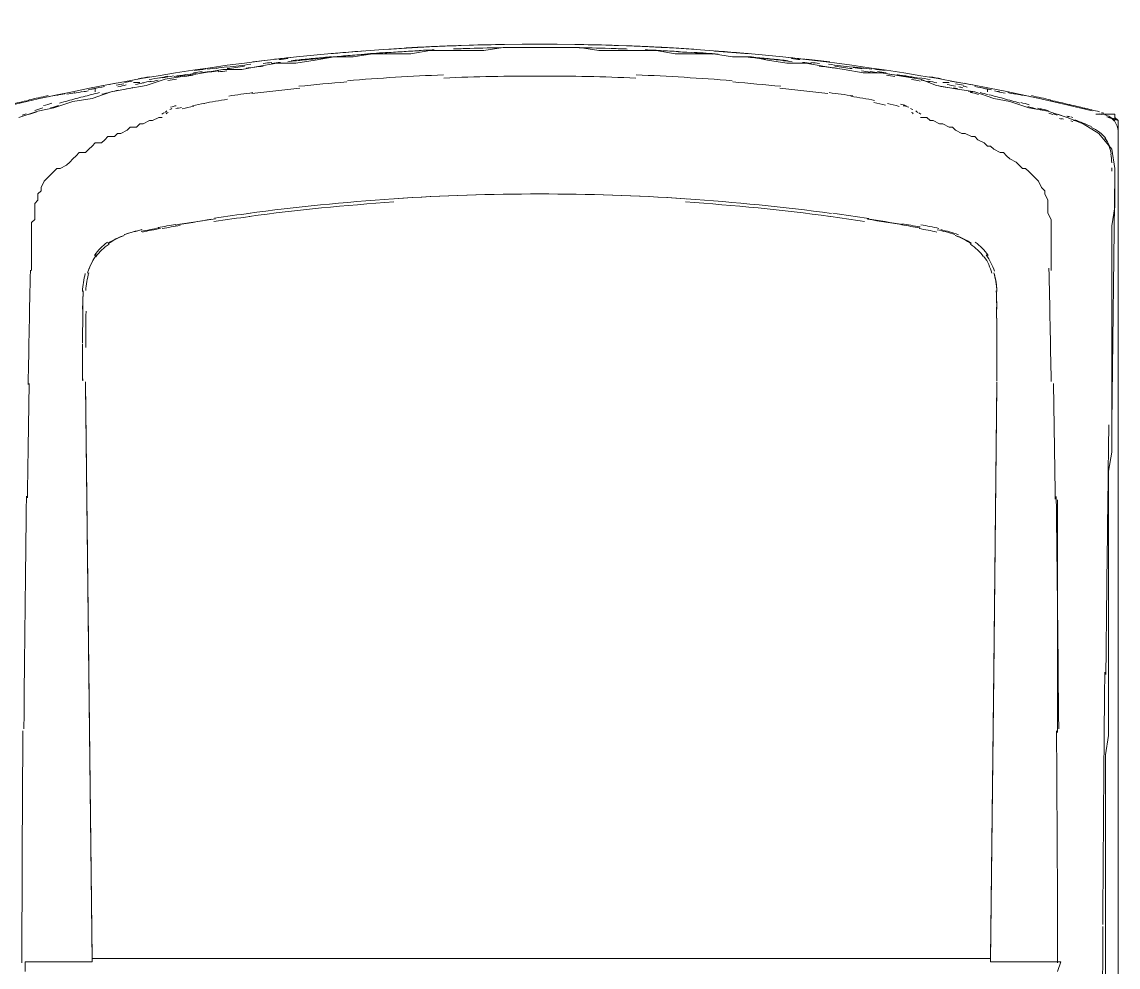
# Model space of a CAD drawing. Header units: metres. Extents: x 349703 to 349913, y 9282546 to 9282694.
# Drawn here: x 349720.435 to 349721.063, y 9282646.034 to 9282646.576 of the extents above; entities that cross this region are included whole.
import ezdxf

# ---------------------------------------------------------------- set-up
doc = ezdxf.new("R2010")
doc.units = ezdxf.units.M
doc.header["$LTSCALE"] = 0.25
doc.layers.add('ARQ-FONDO', color=253, linetype='CONTINUOUS', lineweight=9)

# ---------------------------------------------------------------- blocks, each defined once
blk = doc.blocks.new('LAVADORA')
at = {"layer": 'ARQ-FONDO', "linetype": 'Continuous', "lineweight": -2}
for p, q in [((3916.0005, 1596.85856), (3916.00598, 1596.85856)), ((3916.50676, 1596.81835), (3916.50493, 1596.81835)), ((3916.51042, 1596.79459), (3916.51042, 1596.79642)), ((3916.51042, 1596.79276), (3916.51042, 1596.79459)), ((3916.51042, 1596.33036), (3916.51042, 1596.33219)), ((3916.51042, 1596.32853), (3916.51042, 1596.33036)), ((3916.50493, 1596.3066), (3916.50676, 1596.3066)), ((3916.13757, 1596.26639), (3916.27099, 1596.26639)), ((3916.48849, 1596.25542), (3916.48849, 1596.25725)), ((3916.49214, 1596.24446), (3916.49214, 1596.23349)), ((3916.31486, 1596.23532), (3916.45741, 1596.23349)), ((3916.48849, 1596.23166), (3916.49031, 1596.23715)), ((3916.49214, 1596.23349), (3916.48849, 1596.23349)), ((3915.84514, 1596.23166), (3916.45376, 1596.23166)), ((3915.8488, 1596.23166), (3916.48117, 1596.23166)), ((3916.45376, 1596.23166), (3916.48849, 1596.23166)), ((3916.45376, 1596.23166), (3916.48849, 1596.23166)), ((3916.48117, 1596.23166), (3916.48117, 1596.23166))]:
    blk.add_line(p, q, dxfattribs=at)
for points in [[(3916.48849, 1596.23166), (3915.84514, 1596.23166)], [(3915.99501, 1596.23897), (3916.00598, 1596.23897), (3916.01694, 1596.23897), (3916.02791, 1596.23897), (3916.03888, 1596.23897), (3916.04984, 1596.23897), (3916.05898, 1596.23897), (3916.06995, 1596.23897), (3916.08091, 1596.23897), (3916.09188, 1596.23897), (3916.10285, 1596.23897), (3916.11381, 1596.23897), (3916.12478, 1596.23897), (3916.13574, 1596.23715), (3916.14671, 1596.23715), (3916.15768, 1596.23715), (3916.16864, 1596.23715), (3916.17961, 1596.23715), (3916.19057, 1596.23715), (3916.20154, 1596.23715), (3916.21251, 1596.23715), (3916.22347, 1596.23715), (3916.23444, 1596.23715), (3916.24358, 1596.23715), (3916.25454, 1596.23715), (3916.26551, 1596.23715), (3916.27647, 1596.23715), (3916.28744, 1596.23715), (3916.29841, 1596.23532), (3916.30937, 1596.23532), (3916.32034, 1596.23532), (3916.33131, 1596.23532), (3916.34227, 1596.23532), (3916.35324, 1596.23532), (3916.3642, 1596.23532), (3916.37517, 1596.23532), (3916.38614, 1596.23532), (3916.3971, 1596.23532), (3916.40807, 1596.23532), (3916.41903, 1596.23532), (3916.42817, 1596.23532), (3916.43914, 1596.23349), (3916.4501, 1596.23349), (3916.46107, 1596.23349), (3916.47204, 1596.23532), (3916.48117, 1596.24263), (3916.48666, 1596.25177), (3916.49031, 1596.26091), (3916.49397, 1596.27187), (3916.4958, 1596.28284), (3916.49945, 1596.2938), (3916.50128, 1596.30294), (3916.50493, 1596.31391), (3916.50676, 1596.32488), (3916.50859, 1596.33584), (3916.51225, 1596.34498), (3916.51407, 1596.35595), (3916.5159, 1596.36691), (3916.5159, 1596.37788), (3916.51773, 1596.38884), (3916.51956, 1596.39981), (3916.52138, 1596.41078), (3916.52138, 1596.42174), (3916.52321, 1596.43271), (3916.52504, 1596.44185), (3916.52504, 1596.45281), (3916.52687, 1596.46378), (3916.52687, 1596.47474), (3916.52687, 1596.48571), (3916.52869, 1596.49668), (3916.52869, 1596.50764), (3916.52869, 1596.51861), (3916.52869, 1596.52957), (3916.53052, 1596.54054), (3916.53052, 1596.55151), (3916.53052, 1596.56247), (3916.53052, 1596.57344), (3916.53052, 1596.58441), (3916.52869, 1596.59537), (3916.52869, 1596.60451), (3916.52869, 1596.61548), (3916.52869, 1596.62644), (3916.52687, 1596.63741), (3916.52687, 1596.64837), (3916.52687, 1596.65934), (3916.52504, 1596.67031), (3916.52504, 1596.68127), (3916.52321, 1596.69224), (3916.52138, 1596.7032), (3916.52138, 1596.71417), (3916.51956, 1596.72514), (3916.51773, 1596.73427), (3916.51773, 1596.74524), (3916.5159, 1596.75621), (3916.51407, 1596.76717), (3916.51225, 1596.77814), (3916.50859, 1596.7891), (3916.50676, 1596.80007), (3916.50493, 1596.80921), (3916.50128, 1596.82018), (3916.49945, 1596.83114), (3916.4958, 1596.84211), (3916.49397, 1596.85125), (3916.49031, 1596.86221)], [(3916.0005, 1596.26639), (3916.00598, 1596.26456), (3916.00598, 1596.30477), (3916.00781, 1596.30477), (3916.00781, 1596.82018), (3916.00598, 1596.82018), (3916.00598, 1596.85856), (3916.0005, 1596.85856)], [(3916.33679, 1596.82383), (3916.17047, 1596.822), (3916.00598, 1596.82018), (3916.00598, 1596.822), (3916.00598, 1596.82383), (3916.00598, 1596.82566), (3916.00598, 1596.82749), (3916.00598, 1596.82931), (3916.00598, 1596.83114), (3916.00598, 1596.83297), (3916.00598, 1596.8348), (3916.00598, 1596.83662), (3916.00598, 1596.84028), (3916.00598, 1596.84211), (3916.00598, 1596.84394), (3916.00598, 1596.84759), (3916.00598, 1596.84942), (3916.00598, 1596.85125), (3916.00598, 1596.8549), (3916.00598, 1596.85673), (3916.00598, 1596.85856)], [(3916.49031, 1596.77997), (3916.49031, 1596.78179), (3916.48849, 1596.78545), (3916.48849, 1596.78728), (3916.48666, 1596.79093), (3916.48666, 1596.79276), (3916.48483, 1596.79459), (3916.48483, 1596.79824), (3916.483, 1596.80007), (3916.48117, 1596.80373), (3916.48117, 1596.80555), (3916.47935, 1596.80738), (3916.47935, 1596.81104), (3916.47752, 1596.81286), (3916.47569, 1596.81469), (3916.47569, 1596.81835), (3916.47386, 1596.82018), (3916.47204, 1596.822), (3916.47021, 1596.82383), (3916.47021, 1596.82749), (3916.46838, 1596.82931), (3916.46655, 1596.83114), (3916.46473, 1596.83297), (3916.4629, 1596.8348), (3916.46107, 1596.83845), (3916.46107, 1596.84028), (3916.45924, 1596.84211), (3916.45741, 1596.84394), (3916.45559, 1596.84576), (3916.45376, 1596.84759), (3916.4501, 1596.84942), (3916.44828, 1596.84942), (3916.44645, 1596.85125), (3916.44279, 1596.85125), (3916.44097, 1596.85307), (3916.43731, 1596.85307), (3916.43548, 1596.85307), (3916.43183, 1596.85307), (3916.43, 1596.8549), (3916.42634, 1596.8549), (3916.42452, 1596.8549), (3916.42269, 1596.8549), (3916.41903, 1596.8549), (3916.41721, 1596.8549), (3916.41355, 1596.8549), (3916.41172, 1596.8549), (3916.40807, 1596.8549), (3916.40624, 1596.8549), (3916.40258, 1596.8549)], [(3916.40258, 1596.8549), (3916.40624, 1596.8549), (3916.40807, 1596.8549), (3916.41172, 1596.8549), (3916.41355, 1596.8549), (3916.41721, 1596.8549), (3916.41903, 1596.8549), (3916.42269, 1596.8549), (3916.42452, 1596.8549), (3916.42634, 1596.8549), (3916.43, 1596.8549), (3916.43183, 1596.85307), (3916.43548, 1596.85307), (3916.43731, 1596.85307), (3916.44097, 1596.85307), (3916.44279, 1596.85125), (3916.44645, 1596.85125), (3916.44828, 1596.84942), (3916.4501, 1596.84942), (3916.45376, 1596.84759), (3916.45559, 1596.84576), (3916.45741, 1596.84394), (3916.45924, 1596.84211), (3916.46107, 1596.84028), (3916.46107, 1596.83845), (3916.4629, 1596.8348), (3916.46473, 1596.83297), (3916.46655, 1596.83114), (3916.46838, 1596.82931), (3916.47021, 1596.82749), (3916.47021, 1596.82383), (3916.47204, 1596.822), (3916.47386, 1596.82018), (3916.47569, 1596.81835), (3916.47569, 1596.81469), (3916.47752, 1596.81286), (3916.47935, 1596.81104), (3916.47935, 1596.80738), (3916.48117, 1596.80555), (3916.48117, 1596.80373), (3916.483, 1596.80007), (3916.48483, 1596.79824), (3916.48483, 1596.79459), (3916.48666, 1596.79276), (3916.48666, 1596.79093), (3916.48849, 1596.78728), (3916.48849, 1596.78545), (3916.49031, 1596.78179), (3916.49031, 1596.77997)], [(3916.00781, 1596.82018), (3916.17412, 1596.822), (3916.33862, 1596.82383)], [(3916.51042, 1596.79276), (3916.51042, 1596.79459), (3916.51042, 1596.79642)], [(3916.52869, 1596.61182), (3916.52869, 1596.61548), (3916.52869, 1596.6173), (3916.52869, 1596.61913), (3916.52869, 1596.62096), (3916.52869, 1596.62279)], [(3916.00598, 1596.26456), (3916.0005, 1596.26639)], [(3916.52869, 1596.50216), (3916.52869, 1596.50399), (3916.52869, 1596.50582), (3916.52869, 1596.50764), (3916.52869, 1596.50947), (3916.52869, 1596.51313)], [(3916.49031, 1596.34498), (3916.49031, 1596.34132), (3916.48849, 1596.3395), (3916.48849, 1596.33767), (3916.48666, 1596.33401), (3916.48666, 1596.33219), (3916.48483, 1596.32853), (3916.48483, 1596.3267), (3916.483, 1596.32488), (3916.48117, 1596.32122), (3916.48117, 1596.31939), (3916.47935, 1596.31574), (3916.47935, 1596.31391), (3916.47752, 1596.31208), (3916.47569, 1596.30843), (3916.47386, 1596.3066), (3916.47386, 1596.30477), (3916.47204, 1596.30294), (3916.47021, 1596.29929), (3916.47021, 1596.29746), (3916.46838, 1596.29563), (3916.46655, 1596.2938), (3916.46473, 1596.29015), (3916.4629, 1596.28832), (3916.46107, 1596.28649), (3916.46107, 1596.28467), (3916.45924, 1596.28284), (3916.45741, 1596.28101), (3916.45559, 1596.27918), (3916.45376, 1596.27736), (3916.4501, 1596.27553), (3916.44828, 1596.2737), (3916.44645, 1596.2737), (3916.44279, 1596.27187), (3916.44097, 1596.27187), (3916.43731, 1596.27187), (3916.43548, 1596.27187), (3916.43183, 1596.27004), (3916.43, 1596.27004), (3916.42634, 1596.27004), (3916.42452, 1596.27004), (3916.42269, 1596.27004), (3916.41903, 1596.27004), (3916.41721, 1596.27004), (3916.41355, 1596.27004), (3916.41172, 1596.27004), (3916.40807, 1596.27004), (3916.40624, 1596.27004), (3916.40258, 1596.27004)], [(3916.40258, 1596.27004), (3916.40624, 1596.27004), (3916.40807, 1596.27004), (3916.41172, 1596.27004), (3916.41355, 1596.27004), (3916.41721, 1596.27004), (3916.41903, 1596.27004), (3916.42269, 1596.27004), (3916.42452, 1596.27004), (3916.42634, 1596.27004), (3916.43, 1596.27004), (3916.43183, 1596.27004), (3916.43548, 1596.27187), (3916.43731, 1596.27187), (3916.44097, 1596.27187), (3916.44279, 1596.27187), (3916.44645, 1596.2737), (3916.44828, 1596.2737), (3916.4501, 1596.27553), (3916.45376, 1596.27736), (3916.45559, 1596.27918), (3916.45741, 1596.28101), (3916.45924, 1596.28284), (3916.46107, 1596.28467), (3916.46107, 1596.28649), (3916.4629, 1596.28832), (3916.46473, 1596.29015), (3916.46655, 1596.2938), (3916.46838, 1596.29563), (3916.47021, 1596.29746), (3916.47021, 1596.29929), (3916.47204, 1596.30294), (3916.47386, 1596.30477), (3916.47386, 1596.3066), (3916.47569, 1596.30843), (3916.47752, 1596.31208), (3916.47935, 1596.31391), (3916.47935, 1596.31574), (3916.48117, 1596.31939), (3916.48117, 1596.32122), (3916.483, 1596.32488), (3916.48483, 1596.3267), (3916.48483, 1596.32853), (3916.48666, 1596.33219), (3916.48666, 1596.33401), (3916.48849, 1596.33767), (3916.48849, 1596.3395), (3916.49031, 1596.34132)], [(3916.51042, 1596.32853), (3916.51042, 1596.33036), (3916.51042, 1596.33219)], [(3916.33679, 1596.30112), (3916.17047, 1596.30294), (3916.00598, 1596.30477), (3916.00598, 1596.30294), (3916.00598, 1596.30112), (3916.00598, 1596.29929), (3916.00598, 1596.29746), (3916.00598, 1596.29563), (3916.00598, 1596.2938), (3916.00598, 1596.29198), (3916.00598, 1596.29015), (3916.00598, 1596.28832), (3916.00598, 1596.28467), (3916.00598, 1596.28284), (3916.00598, 1596.27918), (3916.00598, 1596.27736), (3916.00598, 1596.27553), (3916.00598, 1596.27187), (3916.00598, 1596.27004), (3916.00598, 1596.26822), (3916.00598, 1596.26639), (3916.00598, 1596.26456)], [(3916.00781, 1596.30477), (3916.17412, 1596.30294), (3916.33862, 1596.30112)], [(3916.49214, 1596.24446), (3916.49214, 1596.23349), (3916.49031, 1596.23349), (3916.48849, 1596.23166)], [(3915.84697, 1596.23166), (3915.8488, 1596.23166), (3916.48117, 1596.23166)]]:
    blk.add_lwpolyline(points, dxfattribs=at)
for points in [[(3916.4941, 1596.24656), (3916.54511, 1596.45474), (3916.5451, 1596.67216), (3916.49407, 1596.88034)], [(3916.50021, 1596.85622), (3916.49937, 1596.85994), (3916.49852, 1596.86367), (3916.49766, 1596.86739)], [(3916.50021, 1596.85622), (3916.49937, 1596.85994), (3916.49852, 1596.86367), (3916.49766, 1596.86739)], [(3916.13858, 1596.85977), (3916.09421, 1596.86015), (3916.04984, 1596.86035), (3916.00546, 1596.86038)], [(3916.13858, 1596.85977), (3916.09421, 1596.86015), (3916.04984, 1596.86035), (3916.00546, 1596.86038)], [(3916.273, 1596.85781), (3916.22854, 1596.85838), (3916.18408, 1596.85885), (3916.13962, 1596.85923)], [(3916.273, 1596.85781), (3916.22854, 1596.85838), (3916.18408, 1596.85885), (3916.13962, 1596.85923)], [(3916.33766, 1596.85624), (3916.31584, 1596.8566), (3916.29403, 1596.85693), (3916.27221, 1596.8572)], [(3916.33766, 1596.85624), (3916.31584, 1596.8566), (3916.29403, 1596.85693), (3916.27221, 1596.8572)], [(3916.40267, 1596.85553), (3916.38081, 1596.85601), (3916.35895, 1596.85643), (3916.33708, 1596.85679)], [(3916.40267, 1596.85553), (3916.38081, 1596.85601), (3916.35895, 1596.85643), (3916.33708, 1596.85679)], [(3916.49236, 1596.85791), (3916.49211, 1596.85867), (3916.49186, 1596.85943), (3916.49161, 1596.86019)], [(3916.49349, 1596.85187), (3916.493, 1596.85342), (3916.4925, 1596.85498), (3916.492, 1596.85652)], [(3916.50283, 1596.84539), (3916.50203, 1596.84907), (3916.50122, 1596.85275), (3916.50039, 1596.85642)], [(3916.50283, 1596.84539), (3916.50203, 1596.84907), (3916.50122, 1596.85275), (3916.50039, 1596.85642)], [(3916.49574, 1596.84839), (3916.49526, 1596.84993), (3916.49479, 1596.85147), (3916.4943, 1596.85301)], [(3916.49712, 1596.83939), (3916.49667, 1596.84095), (3916.49622, 1596.8425), (3916.49576, 1596.84405)], [(3916.49849, 1596.84329), (3916.49803, 1596.84484), (3916.49756, 1596.8464), (3916.49708, 1596.84795)], [(3916.50325, 1596.84033), (3916.50291, 1596.84191), (3916.50257, 1596.84348), (3916.50222, 1596.84506)], [(3916.50325, 1596.84033), (3916.50291, 1596.84191), (3916.50257, 1596.84348), (3916.50222, 1596.84506)], [(3916.50113, 1596.82941), (3916.50028, 1596.83254), (3916.49941, 1596.83566), (3916.49852, 1596.83877)], [(3916.50394, 1596.83581), (3916.50362, 1596.83733), (3916.5033, 1596.83884), (3916.50297, 1596.84035)], [(3916.50394, 1596.83581), (3916.50362, 1596.83733), (3916.5033, 1596.83884), (3916.50297, 1596.84035)], [(3916.50455, 1596.82997), (3916.50423, 1596.83151), (3916.50391, 1596.83305), (3916.50358, 1596.8346)], [(3916.50455, 1596.82997), (3916.50423, 1596.83151), (3916.50391, 1596.83305), (3916.50358, 1596.8346)], [(3916.50513, 1596.82587), (3916.50481, 1596.82738), (3916.5045, 1596.8289), (3916.50419, 1596.83042)], [(3916.50513, 1596.82587), (3916.50481, 1596.82738), (3916.5045, 1596.8289), (3916.50419, 1596.83042)], [(3916.35996, 1596.82565), (3916.35305, 1596.82567), (3916.34615, 1596.82564), (3916.33925, 1596.82554)], [(3916.36018, 1596.82564), (3916.3533, 1596.82568), (3916.34641, 1596.82565), (3916.33953, 1596.82556)], [(3916.38147, 1596.82538), (3916.3746, 1596.82551), (3916.36774, 1596.8256), (3916.36088, 1596.82563)], [(3916.39072, 1596.82523), (3916.38726, 1596.82541), (3916.3838, 1596.82553), (3916.38033, 1596.8256)], [(3916.39096, 1596.82525), (3916.38749, 1596.82538), (3916.38403, 1596.82548), (3916.38056, 1596.82554)], [(3916.4008, 1596.82404), (3916.39744, 1596.82497), (3916.39399, 1596.8255), (3916.39052, 1596.82563)], [(3916.50339, 1596.82066), (3916.50259, 1596.82379), (3916.50178, 1596.82692), (3916.50093, 1596.83004)], [(3916.50561, 1596.82242), (3916.5054, 1596.82345), (3916.50519, 1596.82448), (3916.50498, 1596.82551)], [(3916.50561, 1596.82242), (3916.5054, 1596.82345), (3916.50519, 1596.82448), (3916.50498, 1596.82551)], [(3916.37914, 1596.82359), (3916.3722, 1596.82372), (3916.36527, 1596.8238), (3916.35834, 1596.82382)], [(3916.4012, 1596.82194), (3916.3979, 1596.82298), (3916.39448, 1596.82359), (3916.39102, 1596.82377)], [(3916.41038, 1596.81839), (3916.40752, 1596.82031), (3916.40437, 1596.82176), (3916.40105, 1596.82268)], [(3916.41148, 1596.81761), (3916.40864, 1596.8197), (3916.40548, 1596.82131), (3916.40212, 1596.82236)], [(3916.4176, 1596.81044), (3916.41565, 1596.81335), (3916.41322, 1596.81589), (3916.4104, 1596.81797)], [(3916.4188, 1596.81134), (3916.41672, 1596.81422), (3916.41414, 1596.81671), (3916.41119, 1596.8187)], [(3916.50457, 1596.81593), (3916.50418, 1596.8175), (3916.50379, 1596.81908), (3916.50339, 1596.82066)], [(3916.50682, 1596.81915), (3916.5066, 1596.82025), (3916.50638, 1596.82135), (3916.50615, 1596.82245)], [(3916.50679, 1596.81928), (3916.50658, 1596.82034), (3916.50637, 1596.82139), (3916.50615, 1596.82245)], [(3916.50807, 1596.81303), (3916.50764, 1596.81523), (3916.5072, 1596.81744), (3916.50676, 1596.81964)], [(3916.50807, 1596.81303), (3916.50765, 1596.81514), (3916.50723, 1596.81726), (3916.50681, 1596.81938)], [(3916.50477, 1596.80991), (3916.50439, 1596.81149), (3916.50401, 1596.81307), (3916.50362, 1596.81464)], [(3916.50993, 1596.80689), (3916.50952, 1596.80906), (3916.5091, 1596.81122), (3916.50868, 1596.81338)], [(3916.50993, 1596.80689), (3916.50952, 1596.80906), (3916.5091, 1596.81122), (3916.50868, 1596.81338)], [(3916.42251, 1596.80181), (3916.42137, 1596.80505), (3916.41977, 1596.80811), (3916.41776, 1596.8109)], [(3916.42265, 1596.8017), (3916.42159, 1596.80494), (3916.42009, 1596.80802), (3916.41819, 1596.81085)], [(3916.50602, 1596.80493), (3916.50565, 1596.80652), (3916.50528, 1596.80811), (3916.5049, 1596.80969)], [(3916.50895, 1596.80051), (3916.50859, 1596.80211), (3916.50822, 1596.80372), (3916.50785, 1596.80532)], [(3916.50967, 1596.80194), (3916.5094, 1596.80341), (3916.50912, 1596.80489), (3916.50884, 1596.80636)], [(3916.50967, 1596.80194), (3916.5094, 1596.80341), (3916.50912, 1596.80489), (3916.50884, 1596.80636)], [(3916.42598, 1596.79155), (3916.42521, 1596.79498), (3916.42424, 1596.79836), (3916.42308, 1596.80167)], [(3916.42587, 1596.79141), (3916.42513, 1596.79483), (3916.42421, 1596.79822), (3916.42311, 1596.80155)], [(3916.50744, 1596.79673), (3916.5071, 1596.79832), (3916.50675, 1596.79991), (3916.50639, 1596.80151)], [(3916.51119, 1596.79718), (3916.51092, 1596.79864), (3916.51066, 1596.8001), (3916.51038, 1596.80155)], [(3916.51119, 1596.79718), (3916.51092, 1596.79864), (3916.51066, 1596.8001), (3916.51038, 1596.80155)], [(3916.51024, 1596.79048), (3916.50991, 1596.79209), (3916.50957, 1596.79369), (3916.50923, 1596.79528)], [(3916.5137, 1596.78714), (3916.51332, 1596.78932), (3916.51294, 1596.7915), (3916.51255, 1596.79368)], [(3916.5137, 1596.78714), (3916.51332, 1596.78932), (3916.51294, 1596.7915), (3916.51255, 1596.79368)], [(3916.42657, 1596.78097), (3916.42598, 1596.7844), (3916.42532, 1596.78781), (3916.42458, 1596.79121)], [(3916.42695, 1596.78173), (3916.42636, 1596.78516), (3916.42569, 1596.78857), (3916.42492, 1596.79197)], [(3916.51114, 1596.78645), (3916.51082, 1596.78804), (3916.5105, 1596.78963), (3916.51017, 1596.79123)], [(3916.51167, 1596.78218), (3916.51136, 1596.78381), (3916.51104, 1596.78544), (3916.51071, 1596.78707)], [(3916.51311, 1596.78092), (3916.51275, 1596.78309), (3916.51238, 1596.78525), (3916.51201, 1596.78741)], [(3916.51311, 1596.78092), (3916.51275, 1596.78309), (3916.51238, 1596.78525), (3916.51201, 1596.78741)], [(3916.42893, 1596.77212), (3916.42836, 1596.77552), (3916.42778, 1596.77892), (3916.42719, 1596.78232)], [(3916.49226, 1596.78007), (3916.49239, 1596.77966), (3916.49261, 1596.77928), (3916.49291, 1596.77897)], [(3916.49226, 1596.78007), (3916.49239, 1596.77966), (3916.49261, 1596.77928), (3916.49291, 1596.77897)], [(3916.51395, 1596.77666), (3916.51365, 1596.77828), (3916.51335, 1596.77989), (3916.51304, 1596.7815)], [(3916.42835, 1596.76968), (3916.42778, 1596.77308), (3916.42721, 1596.77647), (3916.42663, 1596.77987)], [(3916.49322, 1596.77657), (3916.49301, 1596.77696), (3916.49277, 1596.77733), (3916.49248, 1596.77767)], [(3916.49322, 1596.77657), (3916.49301, 1596.77696), (3916.49277, 1596.77733), (3916.49248, 1596.77767)], [(3916.49415, 1596.77723), (3916.49379, 1596.77767), (3916.49341, 1596.77809), (3916.49302, 1596.77849)], [(3916.49415, 1596.77723), (3916.49379, 1596.77767), (3916.49341, 1596.77809), (3916.49302, 1596.77849)], [(3916.49539, 1596.77431), (3916.49524, 1596.77475), (3916.49506, 1596.77518), (3916.49484, 1596.7756)], [(3916.49539, 1596.77431), (3916.49524, 1596.77475), (3916.49506, 1596.77518), (3916.49484, 1596.7756)], [(3916.49707, 1596.77184), (3916.49685, 1596.77294), (3916.49656, 1596.77403), (3916.49621, 1596.77509)], [(3916.49707, 1596.77184), (3916.49685, 1596.77294), (3916.49656, 1596.77403), (3916.49621, 1596.77509)], [(3916.51233, 1596.77175), (3916.51205, 1596.77337), (3916.51176, 1596.77499), (3916.51146, 1596.77661)], [(3916.5141, 1596.77346), (3916.51375, 1596.77564), (3916.51339, 1596.77782), (3916.51303, 1596.77999)], [(3916.5141, 1596.77346), (3916.51375, 1596.77564), (3916.51339, 1596.77782), (3916.51303, 1596.77999)], [(3916.4319, 1596.75162), (3916.43085, 1596.75854), (3916.42975, 1596.76546), (3916.42859, 1596.77237)], [(3916.43213, 1596.7494), (3916.4311, 1596.75627), (3916.43001, 1596.76314), (3916.42886, 1596.77)], [(3916.49672, 1596.76179), (3916.49624, 1596.76402), (3916.49573, 1596.76625), (3916.49517, 1596.76847)], [(3916.49672, 1596.76179), (3916.49624, 1596.76402), (3916.49573, 1596.76625), (3916.49517, 1596.76847)], [(3916.49539, 1596.77213), (3916.4956, 1596.77105), (3916.49584, 1596.76997), (3916.49611, 1596.7689)], [(3916.49539, 1596.77213), (3916.4956, 1596.77105), (3916.49584, 1596.76997), (3916.49611, 1596.7689)], [(3916.51454, 1596.76673), (3916.51426, 1596.76837), (3916.51398, 1596.77002), (3916.51369, 1596.77166)], [(3916.5149, 1596.76635), (3916.51455, 1596.76857), (3916.5142, 1596.77078), (3916.51385, 1596.773)], [(3916.51488, 1596.76646), (3916.51454, 1596.76864), (3916.5142, 1596.77082), (3916.51385, 1596.773)], [(3916.49839, 1596.75573), (3916.49796, 1596.75798), (3916.4975, 1596.76023), (3916.49702, 1596.76248)], [(3916.49839, 1596.75573), (3916.49796, 1596.75798), (3916.4975, 1596.76023), (3916.49702, 1596.76248)], [(3916.51456, 1596.76219), (3916.51429, 1596.76381), (3916.51402, 1596.76543), (3916.51375, 1596.76705)], [(3916.5157, 1596.76036), (3916.51537, 1596.76253), (3916.51504, 1596.7647), (3916.51471, 1596.76687)], [(3916.5157, 1596.76036), (3916.51538, 1596.76249), (3916.51505, 1596.76462), (3916.51472, 1596.76676)], [(3916.51674, 1596.7571), (3916.51648, 1596.75874), (3916.51622, 1596.76037), (3916.51595, 1596.76201)], [(3916.51813, 1596.75497), (3916.51781, 1596.75717), (3916.51749, 1596.75936), (3916.51717, 1596.76156)], [(3916.51813, 1596.75497), (3916.51781, 1596.75717), (3916.51749, 1596.75936), (3916.51717, 1596.76156)], [(3916.50072, 1596.74254), (3916.50002, 1596.74707), (3916.49923, 1596.75158), (3916.49836, 1596.75608)], [(3916.50072, 1596.74254), (3916.50002, 1596.74707), (3916.49923, 1596.75158), (3916.49836, 1596.75608)], [(3916.51673, 1596.75294), (3916.51648, 1596.75459), (3916.51622, 1596.75624), (3916.51596, 1596.75789)], [(3916.43353, 1596.72961), (3916.4326, 1596.73651), (3916.43162, 1596.7434), (3916.43058, 1596.75027)], [(3916.43544, 1596.72926), (3916.43451, 1596.73618), (3916.43353, 1596.74309), (3916.4325, 1596.74999)], [(3916.51707, 1596.74769), (3916.51683, 1596.74934), (3916.51659, 1596.751), (3916.51634, 1596.75265)], [(3916.51881, 1596.74781), (3916.51852, 1596.74985), (3916.51824, 1596.75188), (3916.51794, 1596.75392)], [(3916.51881, 1596.74781), (3916.51852, 1596.74985), (3916.51824, 1596.75188), (3916.51794, 1596.75392)], [(3916.5193, 1596.74289), (3916.51903, 1596.7449), (3916.51876, 1596.74691), (3916.51848, 1596.74893)], [(3916.5193, 1596.74289), (3916.51903, 1596.7449), (3916.51876, 1596.74691), (3916.51848, 1596.74893)], [(3916.51711, 1596.74286), (3916.51688, 1596.7445), (3916.51664, 1596.74614), (3916.5164, 1596.74779)], [(3916.51966, 1596.73274), (3916.51923, 1596.73604), (3916.51878, 1596.73934), (3916.51831, 1596.74264)], [(3916.52082, 1596.72906), (3916.52026, 1596.73359), (3916.51968, 1596.73811), (3916.51907, 1596.74263)], [(3916.52082, 1596.72906), (3916.52026, 1596.73359), (3916.51968, 1596.73811), (3916.51907, 1596.74263)], [(3916.50454, 1596.72801), (3916.50396, 1596.73258), (3916.50332, 1596.73713), (3916.50261, 1596.74168)], [(3916.50454, 1596.72801), (3916.50396, 1596.73258), (3916.50332, 1596.73713), (3916.50261, 1596.74168)], [(3916.44184, 1596.64705), (3916.44, 1596.67478), (3916.43724, 1596.70244), (3916.43358, 1596.72999)], [(3916.44364, 1596.64741), (3916.44178, 1596.6753), (3916.43899, 1596.70312), (3916.43528, 1596.73083)], [(3916.51978, 1596.72193), (3916.51938, 1596.72523), (3916.51896, 1596.72853), (3916.51853, 1596.73183)], [(3916.50711, 1596.70108), (3916.5062, 1596.71023), (3916.50516, 1596.71937), (3916.504, 1596.7285)], [(3916.50711, 1596.70108), (3916.5062, 1596.71023), (3916.50516, 1596.71937), (3916.504, 1596.7285)], [(3916.52374, 1596.71447), (3916.52323, 1596.71897), (3916.5227, 1596.72346), (3916.52215, 1596.72796)], [(3916.52374, 1596.71447), (3916.52323, 1596.71897), (3916.5227, 1596.72346), (3916.52215, 1596.72796)], [(3916.52187, 1596.71705), (3916.52167, 1596.7187), (3916.52147, 1596.72036), (3916.52127, 1596.72201)], [(3916.52191, 1596.71214), (3916.52172, 1596.71382), (3916.52152, 1596.71549), (3916.52132, 1596.71717)], [(3916.52404, 1596.70794), (3916.52386, 1596.70958), (3916.52367, 1596.71122), (3916.52349, 1596.71286)], [(3916.52469, 1596.70634), (3916.52436, 1596.70939), (3916.52403, 1596.71244), (3916.52368, 1596.71549)], [(3916.52469, 1596.70634), (3916.52436, 1596.70939), (3916.52403, 1596.71244), (3916.52368, 1596.71549)], [(3916.52286, 1596.70296), (3916.52268, 1596.70463), (3916.5225, 1596.70629), (3916.52231, 1596.70795)], [(3916.52383, 1596.69669), (3916.52352, 1596.69978), (3916.52321, 1596.70287), (3916.52288, 1596.70596)], [(3916.52383, 1596.69669), (3916.52352, 1596.69978), (3916.52321, 1596.70287), (3916.52288, 1596.70596)], [(3916.51069, 1596.67407), (3916.50994, 1596.68323), (3916.50911, 1596.69238), (3916.50819, 1596.70152)], [(3916.51069, 1596.67407), (3916.50994, 1596.68323), (3916.50911, 1596.69238), (3916.50819, 1596.70152)], [(3916.52393, 1596.69225), (3916.5236, 1596.69556), (3916.52326, 1596.69887), (3916.5229, 1596.70218)], [(3916.52426, 1596.69225), (3916.52412, 1596.69373), (3916.52398, 1596.69521), (3916.52383, 1596.69669)], [(3916.52426, 1596.69225), (3916.52412, 1596.69373), (3916.52398, 1596.69521), (3916.52383, 1596.69669)], [(3916.52485, 1596.68298), (3916.52454, 1596.68632), (3916.52422, 1596.68965), (3916.52389, 1596.69298)], [(3916.52471, 1596.68735), (3916.52457, 1596.68887), (3916.52443, 1596.69039), (3916.52428, 1596.6919)], [(3916.52471, 1596.68735), (3916.52457, 1596.68887), (3916.52443, 1596.69039), (3916.52428, 1596.6919)], [(3916.52513, 1596.68279), (3916.52499, 1596.68431), (3916.52485, 1596.68583), (3916.52471, 1596.68735)], [(3916.52513, 1596.68279), (3916.52499, 1596.68431), (3916.52485, 1596.68583), (3916.52471, 1596.68735)], [(3916.52579, 1596.67342), (3916.52552, 1596.67672), (3916.52522, 1596.68001), (3916.52492, 1596.6833)], [(3916.52736, 1596.6781), (3916.52723, 1596.67966), (3916.52709, 1596.68122), (3916.52695, 1596.68279)], [(3916.52736, 1596.6781), (3916.52723, 1596.67966), (3916.52709, 1596.68122), (3916.52695, 1596.68279)], [(3916.51477, 1596.61855), (3916.51402, 1596.63693), (3916.51289, 1596.65529), (3916.51138, 1596.67363)], [(3916.51477, 1596.61855), (3916.51402, 1596.63693), (3916.51289, 1596.65529), (3916.51138, 1596.67363)], [(3916.52661, 1596.66327), (3916.52635, 1596.66661), (3916.52608, 1596.66994), (3916.5258, 1596.67327)], [(3916.52847, 1596.66427), (3916.52813, 1596.66883), (3916.52776, 1596.67338), (3916.52737, 1596.67794)], [(3916.52847, 1596.66427), (3916.52813, 1596.66883), (3916.52776, 1596.67338), (3916.52737, 1596.67794)], [(3916.52734, 1596.6534), (3916.52711, 1596.65674), (3916.52686, 1596.66008), (3916.5266, 1596.66341)], [(3916.52763, 1596.6501), (3916.52733, 1596.65469), (3916.52701, 1596.65927), (3916.52666, 1596.66386)], [(3916.52763, 1596.6501), (3916.52733, 1596.65469), (3916.52701, 1596.65927), (3916.52666, 1596.66386)], [(3916.52803, 1596.64236), (3916.52782, 1596.64566), (3916.52761, 1596.64896), (3916.52738, 1596.65226)], [(3916.52983, 1596.64414), (3916.52971, 1596.64609), (3916.52959, 1596.64803), (3916.52946, 1596.64998)], [(3916.52983, 1596.64414), (3916.52971, 1596.64609), (3916.52959, 1596.64803), (3916.52946, 1596.64998)], [(3916.44645, 1596.56339), (3916.44645, 1596.5913), (3916.44552, 1596.6192), (3916.44366, 1596.64705)], [(3916.44645, 1596.56339), (3916.44645, 1596.59118), (3916.44553, 1596.61896), (3916.44368, 1596.64669)], [(3916.52861, 1596.63243), (3916.52842, 1596.63578), (3916.52823, 1596.63913), (3916.52802, 1596.64247)], [(3916.53017, 1596.63831), (3916.53006, 1596.64025), (3916.52995, 1596.6422), (3916.52983, 1596.64414)], [(3916.53017, 1596.63831), (3916.53006, 1596.64025), (3916.52995, 1596.6422), (3916.52983, 1596.64414)], [(3916.53065, 1596.63122), (3916.5305, 1596.63416), (3916.53034, 1596.63709), (3916.53018, 1596.64003)], [(3916.53065, 1596.63122), (3916.5305, 1596.63416), (3916.53034, 1596.63709), (3916.53018, 1596.64003)], [(3916.52912, 1596.62388), (3916.52896, 1596.62721), (3916.5288, 1596.63054), (3916.52862, 1596.63387)], [(3916.53107, 1596.62212), (3916.53094, 1596.62509), (3916.5308, 1596.62806), (3916.53065, 1596.63104)], [(3916.53107, 1596.62212), (3916.53094, 1596.62509), (3916.5308, 1596.62806), (3916.53065, 1596.63104)], [(3916.51407, 1596.56339), (3916.51407, 1596.58176), (3916.5137, 1596.60012), (3916.51294, 1596.61848)], [(3916.51407, 1596.56339), (3916.51407, 1596.58176), (3916.5137, 1596.60012), (3916.51294, 1596.61848)], [(3916.53143, 1596.61306), (3916.53132, 1596.61607), (3916.5312, 1596.61908), (3916.53107, 1596.62209)], [(3916.53143, 1596.61306), (3916.53132, 1596.61607), (3916.5312, 1596.61908), (3916.53107, 1596.62209)], [(3916.52991, 1596.60392), (3916.52982, 1596.60692), (3916.52972, 1596.60993), (3916.52961, 1596.61293)], [(3916.52991, 1596.60392), (3916.52982, 1596.60692), (3916.52972, 1596.60993), (3916.52961, 1596.61293)], [(3916.53156, 1596.60869), (3916.5315, 1596.61039), (3916.53143, 1596.61208), (3916.53137, 1596.61378)], [(3916.5299, 1596.60361), (3916.52984, 1596.60526), (3916.52979, 1596.60691), (3916.52973, 1596.60856)], [(3916.53036, 1596.58351), (3916.53026, 1596.59017), (3916.5301, 1596.59684), (3916.5299, 1596.6035)], [(3916.5322, 1596.58369), (3916.53209, 1596.59042), (3916.53194, 1596.59714), (3916.53174, 1596.60387)], [(3916.5322, 1596.58369), (3916.53209, 1596.59042), (3916.53194, 1596.59714), (3916.53174, 1596.60387)], [(3916.53052, 1596.56339), (3916.53052, 1596.57012), (3916.53047, 1596.57685), (3916.53037, 1596.58358)], [(3916.53052, 1596.56339), (3916.53052, 1596.57012), (3916.53047, 1596.57685), (3916.53037, 1596.58358)], [(3916.53052, 1596.56339), (3916.53052, 1596.57005), (3916.53047, 1596.57671), (3916.53037, 1596.58337)], [(3916.44366, 1596.47973), (3916.44552, 1596.50757), (3916.44645, 1596.53548), (3916.44645, 1596.56339)], [(3916.44368, 1596.48009), (3916.44553, 1596.50781), (3916.44645, 1596.5356), (3916.44645, 1596.56339)], [(3916.51294, 1596.50817), (3916.51369, 1596.52656), (3916.51407, 1596.54497), (3916.51407, 1596.56339)], [(3916.51294, 1596.50817), (3916.51369, 1596.52656), (3916.51407, 1596.54497), (3916.51407, 1596.56339)], [(3916.53037, 1596.54319), (3916.53047, 1596.54992), (3916.53052, 1596.55665), (3916.53052, 1596.56339)], [(3916.53037, 1596.54319), (3916.53047, 1596.54992), (3916.53052, 1596.55665), (3916.53052, 1596.56339)], [(3916.53037, 1596.54341), (3916.53047, 1596.55007), (3916.53052, 1596.55673), (3916.53052, 1596.56339)], [(3916.5299, 1596.52327), (3916.5301, 1596.52994), (3916.53026, 1596.5366), (3916.53036, 1596.54327)], [(3916.53174, 1596.52291), (3916.53194, 1596.52963), (3916.53209, 1596.53635), (3916.5322, 1596.54308)], [(3916.53174, 1596.52291), (3916.53194, 1596.52963), (3916.53209, 1596.53635), (3916.5322, 1596.54308)], [(3916.52961, 1596.51385), (3916.52972, 1596.51685), (3916.52982, 1596.51985), (3916.52991, 1596.52285)], [(3916.52961, 1596.51385), (3916.52972, 1596.51685), (3916.52982, 1596.51985), (3916.52991, 1596.52285)], [(3916.53156, 1596.51821), (3916.53162, 1596.51986), (3916.53167, 1596.52151), (3916.53172, 1596.52316)], [(3916.52954, 1596.51314), (3916.52961, 1596.51483), (3916.52967, 1596.51652), (3916.52973, 1596.51821)], [(3916.53107, 1596.50469), (3916.5312, 1596.50769), (3916.53132, 1596.5107), (3916.53143, 1596.51371)], [(3916.53107, 1596.50469), (3916.5312, 1596.50769), (3916.53132, 1596.5107), (3916.53143, 1596.51371)], [(3916.51137, 1596.45302), (3916.51288, 1596.47135), (3916.51401, 1596.48971), (3916.51477, 1596.50809)], [(3916.51137, 1596.45302), (3916.51288, 1596.47135), (3916.51401, 1596.48971), (3916.51477, 1596.50809)], [(3916.53065, 1596.49574), (3916.5308, 1596.49871), (3916.53094, 1596.50168), (3916.53107, 1596.50466)], [(3916.53065, 1596.49574), (3916.5308, 1596.49871), (3916.53094, 1596.50168), (3916.53107, 1596.50466)], [(3916.52862, 1596.49291), (3916.5288, 1596.49624), (3916.52896, 1596.49957), (3916.52912, 1596.5029)], [(3916.52803, 1596.48258), (3916.52823, 1596.48593), (3916.52843, 1596.48927), (3916.52861, 1596.49261)], [(3916.53018, 1596.48674), (3916.53034, 1596.48968), (3916.5305, 1596.49262), (3916.53065, 1596.49555)], [(3916.53018, 1596.48674), (3916.53034, 1596.48968), (3916.5305, 1596.49262), (3916.53065, 1596.49555)], [(3916.52983, 1596.4808), (3916.52995, 1596.48275), (3916.53006, 1596.48469), (3916.53017, 1596.48664)], [(3916.52983, 1596.4808), (3916.52995, 1596.48275), (3916.53006, 1596.48469), (3916.53017, 1596.48664)], [(3916.43358, 1596.39678), (3916.43724, 1596.42433), (3916.44, 1596.45199), (3916.44184, 1596.47972)], [(3916.43528, 1596.39595), (3916.43899, 1596.42365), (3916.44178, 1596.45147), (3916.44364, 1596.47936)], [(3916.52663, 1596.46406), (3916.52714, 1596.47069), (3916.5276, 1596.47732), (3916.52801, 1596.48396)], [(3916.52946, 1596.47497), (3916.52959, 1596.47691), (3916.52971, 1596.47886), (3916.52983, 1596.4808)], [(3916.52946, 1596.47497), (3916.52959, 1596.47691), (3916.52971, 1596.47886), (3916.52983, 1596.4808)], [(3916.52666, 1596.46109), (3916.52701, 1596.46568), (3916.52733, 1596.47026), (3916.52763, 1596.47485)], [(3916.52666, 1596.46109), (3916.52701, 1596.46568), (3916.52733, 1596.47026), (3916.52763, 1596.47485)], [(3916.52674, 1596.4433), (3916.52735, 1596.44994), (3916.52791, 1596.45658), (3916.52843, 1596.46322)], [(3916.52737, 1596.44883), (3916.52776, 1596.45339), (3916.52813, 1596.45795), (3916.52847, 1596.46251)], [(3916.52737, 1596.44883), (3916.52776, 1596.45339), (3916.52813, 1596.45795), (3916.52847, 1596.46251)], [(3916.50818, 1596.4251), (3916.50909, 1596.43425), (3916.50993, 1596.4434), (3916.51068, 1596.45256)], [(3916.50818, 1596.4251), (3916.50909, 1596.43425), (3916.50993, 1596.4434), (3916.51068, 1596.45256)], [(3916.52695, 1596.44399), (3916.52709, 1596.44555), (3916.52723, 1596.44711), (3916.52736, 1596.44868)], [(3916.52695, 1596.44399), (3916.52709, 1596.44555), (3916.52723, 1596.44711), (3916.52736, 1596.44868)], [(3916.52389, 1596.4338), (3916.52422, 1596.43713), (3916.52454, 1596.44046), (3916.52485, 1596.44379)], [(3916.52471, 1596.43943), (3916.52485, 1596.44095), (3916.52499, 1596.44247), (3916.52513, 1596.44399)], [(3916.52471, 1596.43943), (3916.52485, 1596.44095), (3916.52499, 1596.44247), (3916.52513, 1596.44399)], [(3916.52383, 1596.43008), (3916.52398, 1596.43156), (3916.52412, 1596.43304), (3916.52426, 1596.43452)], [(3916.52383, 1596.43008), (3916.52398, 1596.43156), (3916.52412, 1596.43304), (3916.52426, 1596.43452)], [(3916.52428, 1596.43487), (3916.52443, 1596.43639), (3916.52457, 1596.43791), (3916.52471, 1596.43943)], [(3916.52428, 1596.43487), (3916.52443, 1596.43639), (3916.52457, 1596.43791), (3916.52471, 1596.43943)], [(3916.52288, 1596.42082), (3916.52321, 1596.4239), (3916.52352, 1596.42699), (3916.52383, 1596.43008)], [(3916.52288, 1596.42082), (3916.52321, 1596.4239), (3916.52352, 1596.42699), (3916.52383, 1596.43008)], [(3916.5229, 1596.42276), (3916.52326, 1596.42607), (3916.5236, 1596.42938), (3916.52393, 1596.43269)], [(3916.50399, 1596.39818), (3916.50515, 1596.4073), (3916.50619, 1596.41644), (3916.5071, 1596.4256)], [(3916.50399, 1596.39818), (3916.50515, 1596.4073), (3916.50619, 1596.41644), (3916.5071, 1596.4256)], [(3916.5223, 1596.41862), (3916.52249, 1596.42028), (3916.52267, 1596.42195), (3916.52285, 1596.42362)], [(3916.5235, 1596.41412), (3916.52369, 1596.41576), (3916.52387, 1596.4174), (3916.52405, 1596.41903)], [(3916.52368, 1596.41128), (3916.52403, 1596.41433), (3916.52436, 1596.41738), (3916.52469, 1596.42043)], [(3916.52368, 1596.41128), (3916.52403, 1596.41433), (3916.52436, 1596.41738), (3916.52469, 1596.42043)], [(3916.52131, 1596.40756), (3916.52151, 1596.40924), (3916.5217, 1596.41092), (3916.5219, 1596.4126)], [(3916.52215, 1596.39699), (3916.5227, 1596.40148), (3916.52323, 1596.40598), (3916.52374, 1596.41048)], [(3916.52215, 1596.39699), (3916.5227, 1596.40148), (3916.52323, 1596.40598), (3916.52374, 1596.41048)], [(3916.51853, 1596.39312), (3916.51896, 1596.39642), (3916.51938, 1596.39972), (3916.51978, 1596.40302)], [(3916.52127, 1596.40294), (3916.52147, 1596.40459), (3916.52167, 1596.40624), (3916.52187, 1596.4079)], [(3916.43069, 1596.37706), (3916.43172, 1596.38395), (3916.4327, 1596.39084), (3916.43362, 1596.39775)], [(3916.50264, 1596.38372), (3916.50334, 1596.38826), (3916.50398, 1596.3928), (3916.50456, 1596.39735)], [(3916.50264, 1596.38372), (3916.50334, 1596.38826), (3916.50398, 1596.3928), (3916.50456, 1596.39735)], [(3916.51907, 1596.38415), (3916.51968, 1596.38867), (3916.52026, 1596.39319), (3916.52082, 1596.39771)], [(3916.51907, 1596.38415), (3916.51968, 1596.38867), (3916.52026, 1596.39319), (3916.52082, 1596.39771)], [(3916.43241, 1596.37467), (3916.43345, 1596.38155), (3916.43443, 1596.38844), (3916.43536, 1596.39533)], [(3916.51831, 1596.38414), (3916.51878, 1596.38743), (3916.51923, 1596.39073), (3916.51966, 1596.39403)], [(3916.50009, 1596.3713), (3916.50096, 1596.37581), (3916.50175, 1596.38033), (3916.50245, 1596.38487)], [(3916.50009, 1596.3713), (3916.50096, 1596.37581), (3916.50175, 1596.38033), (3916.50245, 1596.38487)], [(3916.51632, 1596.37385), (3916.51657, 1596.3755), (3916.51681, 1596.37716), (3916.51706, 1596.37882)], [(3916.51794, 1596.37286), (3916.51824, 1596.37489), (3916.51852, 1596.37693), (3916.51881, 1596.37896)], [(3916.51794, 1596.37286), (3916.51824, 1596.37489), (3916.51852, 1596.37693), (3916.51881, 1596.37896)], [(3916.51821, 1596.37872), (3916.51845, 1596.38037), (3916.51869, 1596.38202), (3916.51892, 1596.38366)], [(3916.51848, 1596.37785), (3916.51876, 1596.37986), (3916.51903, 1596.38187), (3916.5193, 1596.38389)], [(3916.51848, 1596.37785), (3916.51876, 1596.37986), (3916.51903, 1596.38187), (3916.5193, 1596.38389)], [(3916.42861, 1596.35453), (3916.42976, 1596.3614), (3916.43086, 1596.36827), (3916.4319, 1596.37516)], [(3916.42888, 1596.35507), (3916.43002, 1596.36188), (3916.4311, 1596.36871), (3916.43213, 1596.37555)], [(3916.49745, 1596.36498), (3916.49793, 1596.36723), (3916.49839, 1596.36947), (3916.49882, 1596.37172)], [(3916.49745, 1596.36498), (3916.49793, 1596.36723), (3916.49839, 1596.36947), (3916.49882, 1596.37172)], [(3916.51596, 1596.36889), (3916.51622, 1596.37054), (3916.51648, 1596.37218), (3916.51673, 1596.37383)], [(3916.51717, 1596.36522), (3916.51749, 1596.36741), (3916.51781, 1596.36961), (3916.51813, 1596.3718)], [(3916.51717, 1596.36522), (3916.51749, 1596.36741), (3916.51781, 1596.36961), (3916.51813, 1596.3718)], [(3916.51471, 1596.3599), (3916.51504, 1596.36207), (3916.51537, 1596.36425), (3916.5157, 1596.36642)], [(3916.51472, 1596.36002), (3916.51505, 1596.36215), (3916.51538, 1596.36428), (3916.5157, 1596.36642)], [(3916.51595, 1596.36477), (3916.51622, 1596.3664), (3916.51648, 1596.36804), (3916.51674, 1596.36967)], [(3916.49668, 1596.35726), (3916.49723, 1596.35949), (3916.49775, 1596.36173), (3916.49823, 1596.36397)], [(3916.49668, 1596.35726), (3916.49723, 1596.35949), (3916.49775, 1596.36173), (3916.49823, 1596.36397)], [(3916.51375, 1596.35972), (3916.51402, 1596.36134), (3916.51429, 1596.36296), (3916.51456, 1596.36458)], [(3916.42697, 1596.34544), (3916.42756, 1596.34887), (3916.42814, 1596.35231), (3916.42871, 1596.35575)], [(3916.42756, 1596.34526), (3916.42816, 1596.34875), (3916.42875, 1596.35224), (3916.42934, 1596.35574)], [(3916.49621, 1596.35168), (3916.49656, 1596.35274), (3916.49684, 1596.35382), (3916.49706, 1596.35491)], [(3916.49621, 1596.35168), (3916.49656, 1596.35274), (3916.49684, 1596.35382), (3916.49706, 1596.35491)], [(3916.49797, 1596.35641), (3916.49771, 1596.35535), (3916.49747, 1596.35429), (3916.49726, 1596.35323)], [(3916.49797, 1596.35641), (3916.49771, 1596.35535), (3916.49747, 1596.35429), (3916.49726, 1596.35323)], [(3916.51303, 1596.34678), (3916.51339, 1596.34896), (3916.51375, 1596.35113), (3916.5141, 1596.35331)], [(3916.51303, 1596.34678), (3916.51339, 1596.34896), (3916.51375, 1596.35113), (3916.5141, 1596.35331)], [(3916.51326, 1596.34983), (3916.51355, 1596.35146), (3916.51385, 1596.35308), (3916.51413, 1596.35471)], [(3916.51372, 1596.3536), (3916.51401, 1596.35524), (3916.51429, 1596.35688), (3916.51457, 1596.35853)], [(3916.51385, 1596.35195), (3916.5142, 1596.35416), (3916.51455, 1596.35638), (3916.5149, 1596.3586)], [(3916.51385, 1596.35195), (3916.5142, 1596.35413), (3916.51454, 1596.35631), (3916.51488, 1596.35849)], [(3916.49248, 1596.34911), (3916.49277, 1596.34945), (3916.49301, 1596.34981), (3916.49322, 1596.3502)], [(3916.49248, 1596.34911), (3916.49277, 1596.34945), (3916.49301, 1596.34981), (3916.49322, 1596.3502)], [(3916.49302, 1596.34645), (3916.49341, 1596.34686), (3916.49379, 1596.34728), (3916.49415, 1596.34771)], [(3916.49302, 1596.34645), (3916.49341, 1596.34686), (3916.49379, 1596.34728), (3916.49415, 1596.34771)], [(3916.49484, 1596.34935), (3916.49506, 1596.34976), (3916.49524, 1596.35019), (3916.49539, 1596.35064)], [(3916.49484, 1596.34935), (3916.49506, 1596.34976), (3916.49524, 1596.35019), (3916.49539, 1596.35064)], [(3916.51121, 1596.34527), (3916.51152, 1596.34688), (3916.51182, 1596.3485), (3916.51212, 1596.35011)], [(3916.42459, 1596.33559), (3916.42532, 1596.33898), (3916.42598, 1596.34238), (3916.42657, 1596.3458)], [(3916.42671, 1596.33441), (3916.42747, 1596.33782), (3916.42815, 1596.34126), (3916.42875, 1596.34471)], [(3916.49291, 1596.34597), (3916.49261, 1596.34566), (3916.49239, 1596.34529), (3916.49226, 1596.34488)], [(3916.49291, 1596.34597), (3916.49261, 1596.34566), (3916.49239, 1596.34529), (3916.49226, 1596.34488)], [(3916.51017, 1596.33555), (3916.5105, 1596.33714), (3916.51082, 1596.33873), (3916.51114, 1596.34033)], [(3916.51071, 1596.3397), (3916.51104, 1596.34133), (3916.51136, 1596.34296), (3916.51167, 1596.34459)], [(3916.51201, 1596.33936), (3916.51238, 1596.34152), (3916.51275, 1596.34369), (3916.51311, 1596.34585)], [(3916.51201, 1596.33936), (3916.51238, 1596.34152), (3916.51275, 1596.34369), (3916.51311, 1596.34585)], [(3916.42312, 1596.32523), (3916.42421, 1596.32857), (3916.42513, 1596.33195), (3916.42587, 1596.33538)], [(3916.5074, 1596.32966), (3916.50774, 1596.33126), (3916.50808, 1596.33286), (3916.50841, 1596.33446)], [(3916.51255, 1596.33309), (3916.51294, 1596.33527), (3916.51332, 1596.33745), (3916.5137, 1596.33963)], [(3916.51255, 1596.33309), (3916.51294, 1596.33527), (3916.51332, 1596.33745), (3916.5137, 1596.33963)], [(3916.42308, 1596.32328), (3916.42424, 1596.3266), (3916.42521, 1596.32997), (3916.42598, 1596.3334)], [(3916.50818, 1596.32487), (3916.50853, 1596.32646), (3916.50888, 1596.32806), (3916.50923, 1596.32966)], [(3916.51038, 1596.32339), (3916.51066, 1596.32485), (3916.51092, 1596.32631), (3916.51119, 1596.32777)], [(3916.51038, 1596.32339), (3916.51066, 1596.32485), (3916.51092, 1596.32631), (3916.51119, 1596.32777)], [(3916.41776, 1596.31587), (3916.41977, 1596.31866), (3916.42137, 1596.32172), (3916.42251, 1596.32497)], [(3916.41819, 1596.31592), (3916.42009, 1596.31876), (3916.42159, 1596.32183), (3916.42265, 1596.32507)], [(3916.50675, 1596.32362), (3916.50694, 1596.32443), (3916.50712, 1596.32523), (3916.5073, 1596.32603)], [(3916.50735, 1596.32065), (3916.50753, 1596.32144), (3916.50772, 1596.32223), (3916.5079, 1596.32302)], [(3916.50884, 1596.32042), (3916.50912, 1596.32189), (3916.5094, 1596.32336), (3916.50967, 1596.32483)], [(3916.50884, 1596.32042), (3916.50912, 1596.32189), (3916.5094, 1596.32336), (3916.50967, 1596.32483)], [(3916.4104, 1596.30881), (3916.41322, 1596.31088), (3916.41565, 1596.31343), (3916.4176, 1596.31633)], [(3916.50357, 1596.31169), (3916.50396, 1596.31328), (3916.50434, 1596.31486), (3916.50472, 1596.31644)], [(3916.5049, 1596.31525), (3916.50509, 1596.31606), (3916.50528, 1596.31686), (3916.50547, 1596.31767)], [(3916.50778, 1596.31819), (3916.50797, 1596.31897), (3916.50815, 1596.31976), (3916.50833, 1596.32054)], [(3916.50868, 1596.3134), (3916.5091, 1596.31556), (3916.50952, 1596.31772), (3916.50993, 1596.31988)], [(3916.50868, 1596.3134), (3916.5091, 1596.31556), (3916.50952, 1596.31772), (3916.50993, 1596.31988)], [(3916.41119, 1596.30625), (3916.41414, 1596.30823), (3916.41672, 1596.31072), (3916.4188, 1596.3136)], [(3916.50339, 1596.30611), (3916.50379, 1596.30769), (3916.50418, 1596.30927), (3916.50457, 1596.31085)], [(3916.50676, 1596.30713), (3916.5072, 1596.30934), (3916.50764, 1596.31154), (3916.50807, 1596.31375)], [(3916.50681, 1596.3074), (3916.50723, 1596.30951), (3916.50765, 1596.31163), (3916.50807, 1596.31375)], [(3916.39052, 1596.30115), (3916.39399, 1596.30127), (3916.39744, 1596.30181), (3916.4008, 1596.30273)], [(3916.39102, 1596.30117), (3916.39448, 1596.30135), (3916.3979, 1596.30197), (3916.4012, 1596.303)], [(3916.40105, 1596.3041), (3916.40437, 1596.30502), (3916.40752, 1596.30646), (3916.41038, 1596.30839)], [(3916.40212, 1596.30258), (3916.40548, 1596.30364), (3916.40864, 1596.30525), (3916.41148, 1596.30733)], [(3916.50087, 1596.29626), (3916.50171, 1596.29939), (3916.50254, 1596.30252), (3916.50333, 1596.30566)], [(3916.50498, 1596.29944), (3916.50519, 1596.30047), (3916.5054, 1596.3015), (3916.50561, 1596.30253)], [(3916.50498, 1596.29944), (3916.50519, 1596.30047), (3916.5054, 1596.3015), (3916.50561, 1596.30253)], [(3916.50615, 1596.30432), (3916.50638, 1596.30542), (3916.5066, 1596.30652), (3916.50682, 1596.30762)], [(3916.50615, 1596.30432), (3916.50637, 1596.30538), (3916.50658, 1596.30644), (3916.50679, 1596.30749)], [(3916.33925, 1596.30123), (3916.34615, 1596.30114), (3916.35305, 1596.3011), (3916.35996, 1596.30112)], [(3916.33953, 1596.30122), (3916.34641, 1596.30112), (3916.3533, 1596.30109), (3916.36018, 1596.30113)], [(3916.35834, 1596.30112), (3916.36529, 1596.30114), (3916.37223, 1596.30122), (3916.37917, 1596.30136)], [(3916.36088, 1596.30114), (3916.36774, 1596.30118), (3916.3746, 1596.30126), (3916.38147, 1596.3014)], [(3916.38033, 1596.30117), (3916.3838, 1596.30124), (3916.38726, 1596.30136), (3916.39072, 1596.30155)], [(3916.38056, 1596.30123), (3916.38403, 1596.3013), (3916.38749, 1596.30139), (3916.39096, 1596.30152)], [(3916.49852, 1596.288), (3916.49941, 1596.29111), (3916.50028, 1596.29423), (3916.50113, 1596.29736)], [(3916.50419, 1596.29636), (3916.5045, 1596.29787), (3916.50481, 1596.29939), (3916.50513, 1596.30091)], [(3916.50419, 1596.29636), (3916.5045, 1596.29787), (3916.50481, 1596.29939), (3916.50513, 1596.30091)], [(3916.50297, 1596.28642), (3916.5033, 1596.28793), (3916.50362, 1596.28945), (3916.50394, 1596.29096)], [(3916.50297, 1596.28642), (3916.5033, 1596.28793), (3916.50362, 1596.28945), (3916.50394, 1596.29096)], [(3916.50358, 1596.29035), (3916.50391, 1596.29189), (3916.50423, 1596.29343), (3916.50455, 1596.29498)], [(3916.50358, 1596.29035), (3916.50391, 1596.29189), (3916.50423, 1596.29343), (3916.50455, 1596.29498)], [(3916.49525, 1596.27882), (3916.49573, 1596.28036), (3916.49619, 1596.2819), (3916.49665, 1596.28344)], [(3916.49757, 1596.28267), (3916.49803, 1596.28424), (3916.49849, 1596.28581), (3916.49894, 1596.28738)], [(3916.50222, 1596.28171), (3916.50257, 1596.28329), (3916.50291, 1596.28487), (3916.50325, 1596.28645)], [(3916.50222, 1596.28171), (3916.50257, 1596.28329), (3916.50291, 1596.28487), (3916.50325, 1596.28645)], [(3916.49493, 1596.2755), (3916.49518, 1596.27628), (3916.49542, 1596.27706), (3916.49566, 1596.27784)], [(3916.50039, 1596.27035), (3916.50122, 1596.27403), (3916.50203, 1596.2777), (3916.50283, 1596.28139)], [(3916.50039, 1596.27035), (3916.50122, 1596.27403), (3916.50203, 1596.2777), (3916.50283, 1596.28139)], [(3916.33894, 1596.27005), (3916.36061, 1596.27042), (3916.38227, 1596.27083), (3916.40393, 1596.27131)], [(3916.33894, 1596.27005), (3916.36061, 1596.27042), (3916.38227, 1596.27083), (3916.40393, 1596.27131)], [(3916.49209, 1596.26899), (3916.49234, 1596.26976), (3916.49259, 1596.27053), (3916.49284, 1596.27131)], [(3916.49414, 1596.2716), (3916.49439, 1596.27238), (3916.49464, 1596.27315), (3916.49488, 1596.27392)], [(3916.49462, 1596.2741), (3916.49487, 1596.27486), (3916.49511, 1596.27563), (3916.49535, 1596.27639)], [(3916.00546, 1596.26639), (3916.04983, 1596.26642), (3916.0942, 1596.26663), (3916.13856, 1596.26701)], [(3916.00546, 1596.26639), (3916.04983, 1596.26642), (3916.0942, 1596.26663), (3916.13856, 1596.26701)], [(3916.1396, 1596.26571), (3916.18406, 1596.26609), (3916.22852, 1596.26656), (3916.27297, 1596.26713)], [(3916.27145, 1596.26773), (3916.29353, 1596.26801), (3916.3156, 1596.26834), (3916.33768, 1596.2687)], [(3916.27145, 1596.26773), (3916.29353, 1596.26801), (3916.3156, 1596.26834), (3916.33768, 1596.2687)], [(3916.48938, 1596.26414), (3916.48951, 1596.26451), (3916.48964, 1596.26489), (3916.48977, 1596.26527)], [(3916.4914, 1596.2641), (3916.49166, 1596.26486), (3916.49191, 1596.26562), (3916.49216, 1596.26638)], [(3916.49161, 1596.26658), (3916.49186, 1596.26734), (3916.49211, 1596.2681), (3916.49236, 1596.26887)], [(3916.49766, 1596.25939), (3916.49852, 1596.26311), (3916.49937, 1596.26683), (3916.50021, 1596.27056)], [(3916.49766, 1596.25939), (3916.49852, 1596.26311), (3916.49937, 1596.26683), (3916.50021, 1596.27056)], [(3916.48792, 1596.25764), (3916.48805, 1596.25801), (3916.48818, 1596.25838), (3916.48831, 1596.25875)], [(3916.48928, 1596.26291), (3916.48941, 1596.2633), (3916.48954, 1596.26369), (3916.48967, 1596.26407)], [(3916.49021, 1596.25759), (3916.49034, 1596.25798), (3916.49048, 1596.25836), (3916.49061, 1596.25874)], [(3916.49071, 1596.25992), (3916.49084, 1596.26031), (3916.49097, 1596.2607), (3916.49111, 1596.26109)], [(3916.49071, 1596.25934), (3916.49084, 1596.25972), (3916.49097, 1596.2601), (3916.49111, 1596.26048)], [(3916.49565, 1596.25076), (3916.49634, 1596.25366), (3916.49702, 1596.25656), (3916.49769, 1596.25946)], [(3916.49565, 1596.25076), (3916.49634, 1596.25366), (3916.49702, 1596.25656), (3916.49769, 1596.25946)], [(3916.48505, 1596.24697), (3916.48647, 1596.2501), (3916.48776, 1596.25329), (3916.48891, 1596.25654)], [(3916.47821, 1596.2386), (3916.48095, 1596.24083), (3916.48314, 1596.24366), (3916.48461, 1596.24688)], [(3916.49357, 1596.24239), (3916.49429, 1596.24532), (3916.495, 1596.24825), (3916.4957, 1596.25119)], [(3916.49357, 1596.24239), (3916.49429, 1596.24532), (3916.495, 1596.24825), (3916.4957, 1596.25119)], [(3916.02631, 1596.24038), (3915.97732, 1596.24064), (3915.92833, 1596.24077), (3915.87933, 1596.2408)], [(3916.17205, 1596.2393), (3916.12382, 1596.23979), (3916.0756, 1596.24016), (3916.02737, 1596.24041)], [(3916.49233, 1596.24246), (3916.49222, 1596.24202), (3916.4921, 1596.24158), (3916.492, 1596.24114)], [(3916.49233, 1596.24246), (3916.49222, 1596.24202), (3916.4921, 1596.24158), (3916.492, 1596.24114)], [(3916.49271, 1596.2399), (3916.49282, 1596.24034), (3916.49293, 1596.24078), (3916.49304, 1596.24122)], [(3916.49271, 1596.2399), (3916.49282, 1596.24034), (3916.49293, 1596.24078), (3916.49304, 1596.24122)], [(3916.31408, 1596.23696), (3916.26635, 1596.23761), (3916.21861, 1596.23817), (3916.17088, 1596.23866)], [(3916.45948, 1596.23533), (3916.46121, 1596.23531), (3916.46293, 1596.23531), (3916.46466, 1596.23534)], [(3916.46426, 1596.23532), (3916.46596, 1596.23534), (3916.46766, 1596.2355), (3916.46934, 1596.23577)], [(3916.46938, 1596.23563), (3916.47107, 1596.23591), (3916.47273, 1596.23638), (3916.47432, 1596.23703)], [(3916.47407, 1596.23662), (3916.47563, 1596.23726), (3916.47709, 1596.23813), (3916.47841, 1596.2392)], [(3916.48536, 1596.23221), (3916.48641, 1596.23257), (3916.4874, 1596.23311), (3916.48828, 1596.2338)], [(3916.48536, 1596.23221), (3916.48641, 1596.23257), (3916.4874, 1596.23311), (3916.48828, 1596.2338)], [(3916.48828, 1596.2338), (3916.48831, 1596.23382), (3916.48834, 1596.23384), (3916.48837, 1596.23386)], [(3916.48837, 1596.23387), (3916.48924, 1596.23456), (3916.48999, 1596.2354), (3916.49059, 1596.23634)], [(3916.48837, 1596.23386), (3916.48839, 1596.23389), (3916.48842, 1596.23391), (3916.48845, 1596.23393)], [(3916.48845, 1596.23393), (3916.48929, 1596.23462), (3916.49001, 1596.23543), (3916.49059, 1596.23634)], [(3916.48922, 1596.23205), (3916.48972, 1596.23404), (3916.49022, 1596.23603), (3916.49071, 1596.23802)], [(3916.49059, 1596.23634), (3916.49116, 1596.23726), (3916.49159, 1596.23826), (3916.49185, 1596.23931)], [(3916.49059, 1596.23634), (3916.49116, 1596.23726), (3916.49159, 1596.23826), (3916.49185, 1596.23931)], [(3916.48207, 1596.23166), (3916.48319, 1596.23166), (3916.4843, 1596.23185), (3916.48536, 1596.23221)], [(3916.48207, 1596.23166), (3916.48319, 1596.23166), (3916.4843, 1596.23185), (3916.48536, 1596.23221)]]:
    blk.add_open_spline(points, degree=3, dxfattribs=at)
blk = doc.blocks.new('MODULO 5 A 11 NUEVO')
at = {"layer": 'ARQ-FONDO', "rotation": 90.00000000000003}
blk.add_blockref('LAVADORA', (352344.33655, 9278706.40388), dxfattribs=at)

msp = doc.modelspace()

# ---------------------------------------------------------------- block references
at = {"layer": 'ARQ-FONDO'}
msp.add_blockref('MODULO 5 A 11 NUEVO', (-1027.04144, 23.62737), dxfattribs=at)

doc.saveas('drawing.dxf')
